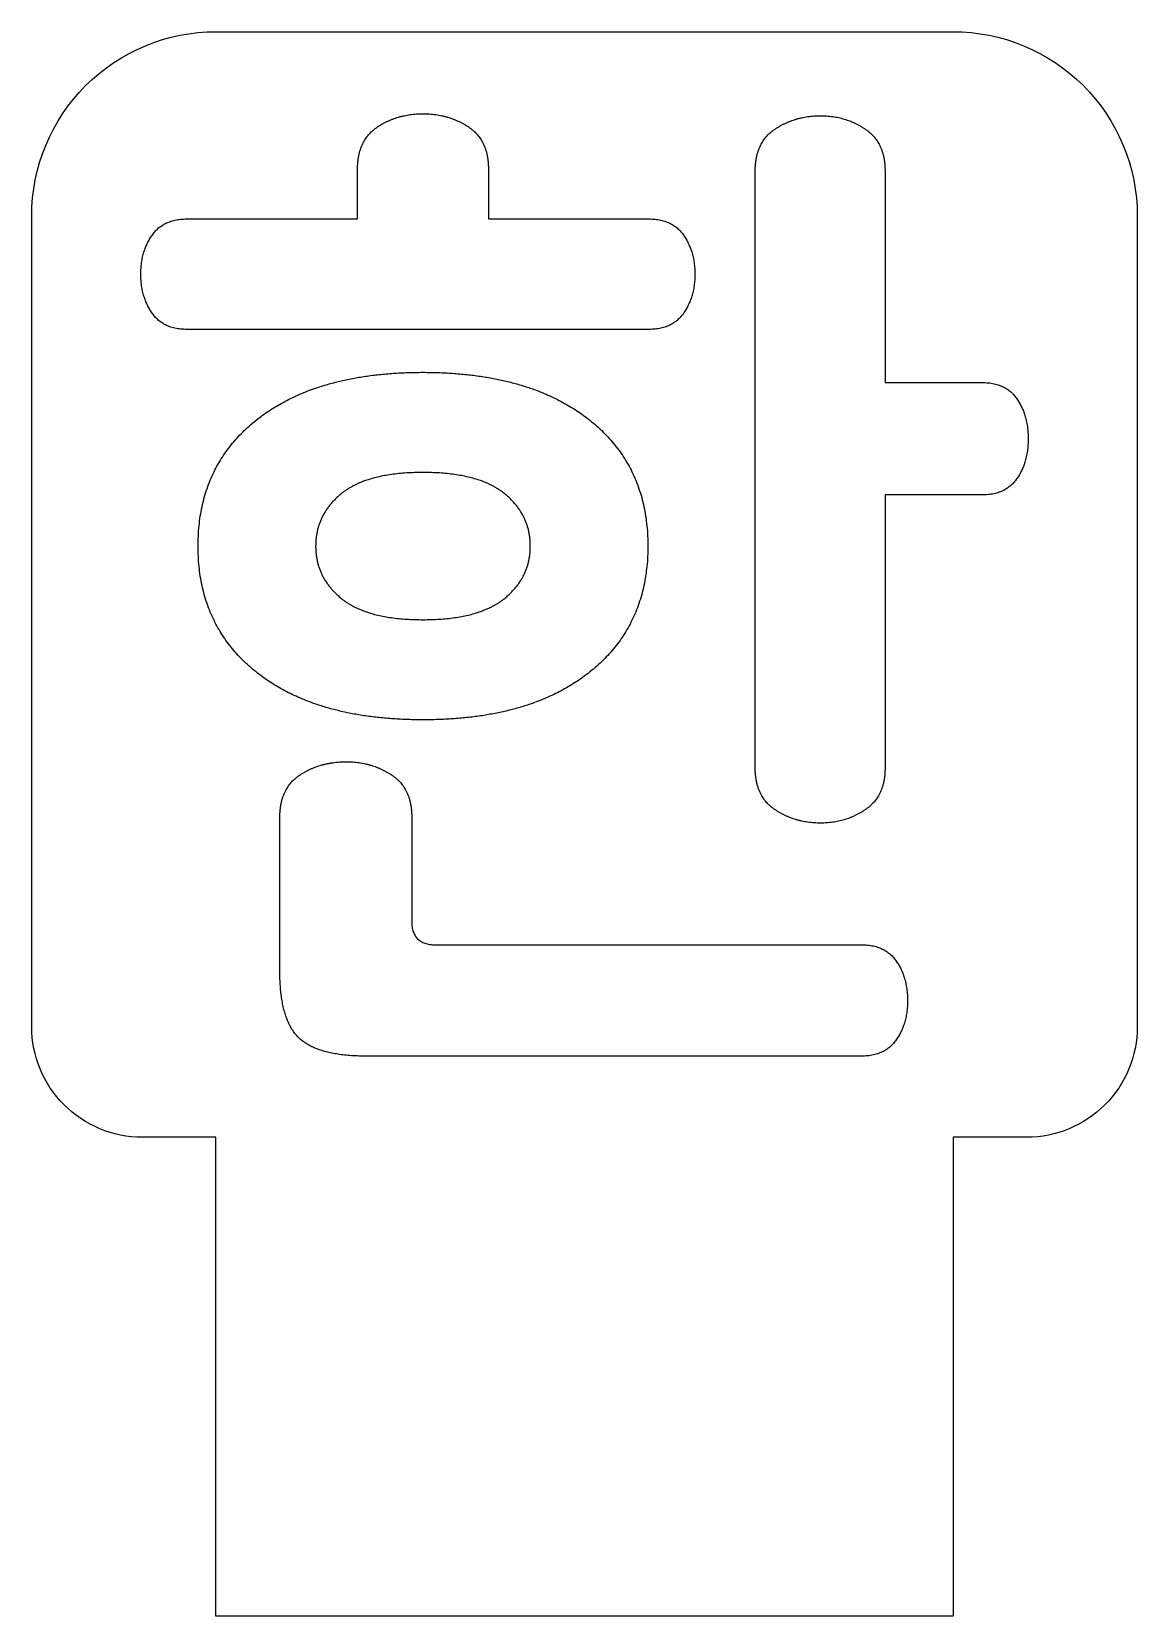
# Model space of a CAD drawing. Header units: millimetres. Extents: x 350 to 380, y 137 to 180.
import ezdxf

# ---------------------------------------------------------------- set-up
doc = ezdxf.new("R2010")
doc.units = ezdxf.units.MM
doc.layers.get('0').update_dxf_attribs({"linetype": 'CONTINUOUS'})

msp = doc.modelspace()

# ---------------------------------------------------------------- linework, layer by layer
for p, q in [((358.842, 174.918), (358.842, 176.277)), ((362.393, 176.277), (362.393, 174.918)), ((369.632, 160.022), (369.632, 176.222)), ((373.155, 176.222), (373.155, 170.48)), ((354.209, 174.918), (358.842, 174.918)), ((362.393, 174.918), (366.748, 174.918)), ((366.748, 171.922), (354.209, 171.922)), ((373.155, 170.48), (375.791, 170.48)), ((375.791, 167.429), (373.155, 167.429)), ((373.155, 167.429), (373.155, 160.022)), ((356.734, 154.502), (356.734, 158.691)), ((360.312, 158.691), (360.312, 155.861)), ((360.95, 155.223), (372.517, 155.223)), ((372.517, 152.2), (359.092, 152.2))]:
    msp.add_line(p, q)
msp.add_lwpolyline([(380, 175), (380, 153, -0.414214), (377, 150), (375, 150), (375, 137), (355, 137), (355, 150), (353, 150, -0.414214), (350, 153), (350, 175, -0.414214), (355, 180), (375, 180, -0.414214)], format="xyb", close=True)
for points in [[(359.383, 177.415), (359.924, 177.775), (360.617, 177.775)], [(360.617, 177.775), (361.311, 177.775), (361.852, 177.415)], [(370.173, 177.359), (370.714, 177.72), (371.408, 177.72)], [(371.408, 177.72), (372.074, 177.72), (372.614, 177.359)], [(358.842, 176.277), (358.842, 177.054), (359.383, 177.415)], [(361.852, 177.415), (362.393, 177.054), (362.393, 176.277)], [(369.632, 176.222), (369.632, 176.999), (370.173, 177.359)], [(372.614, 177.359), (373.155, 176.999), (373.155, 176.222)], [(353.266, 174.474), (353.571, 174.918), (354.209, 174.918)], [(366.748, 174.918), (367.386, 174.918), (367.691, 174.474)], [(352.961, 173.42), (352.961, 174.031), (353.266, 174.474)], [(367.691, 174.474), (367.996, 174.031), (367.996, 173.42)], [(353.266, 172.366), (352.961, 172.81), (352.961, 173.42)], [(367.996, 173.42), (367.996, 172.81), (367.691, 172.366)], [(354.209, 171.922), (353.571, 171.922), (353.266, 172.366)], [(367.691, 172.366), (367.386, 171.922), (366.748, 171.922)], [(356.137, 169.495), (357.76, 170.757), (360.617, 170.757)], [(360.617, 170.757), (363.474, 170.757), (365.097, 169.495)], [(375.791, 170.48), (376.429, 170.48), (376.734, 170.036)], [(376.734, 170.036), (377.039, 169.592), (377.039, 168.954)], [(354.515, 166.042), (354.515, 168.233), (356.137, 169.495)], [(365.097, 169.495), (366.72, 168.233), (366.72, 166.042)], [(377.039, 168.954), (377.039, 168.316), (376.734, 167.872)], [(360.617, 168.039), (359.119, 168.039), (358.412, 167.47)], [(362.822, 167.47), (362.115, 168.039), (360.617, 168.039)], [(376.734, 167.872), (376.429, 167.429), (375.791, 167.429)], [(358.412, 167.47), (357.705, 166.902), (357.705, 166.042)], [(363.53, 166.042), (363.53, 166.902), (362.822, 167.47)], [(356.137, 162.588), (354.515, 163.85), (354.515, 166.042)], [(357.705, 166.042), (357.705, 165.182), (358.412, 164.613)], [(362.822, 164.613), (363.53, 165.182), (363.53, 166.042)], [(366.72, 166.042), (366.72, 163.85), (365.097, 162.588)], [(358.412, 164.613), (359.119, 164.044), (360.617, 164.044)], [(360.617, 164.044), (362.115, 164.044), (362.822, 164.613)], [(360.617, 161.326), (357.76, 161.326), (356.137, 162.588)], [(365.097, 162.588), (363.474, 161.326), (360.617, 161.326)], [(357.275, 159.828), (357.816, 160.189), (358.537, 160.189)], [(358.537, 160.189), (359.23, 160.189), (359.771, 159.828)], [(370.173, 158.885), (369.632, 159.245), (369.632, 160.022)], [(373.155, 160.022), (373.155, 159.245), (372.614, 158.885)], [(356.734, 158.691), (356.734, 159.467), (357.275, 159.828)], [(359.771, 159.828), (360.312, 159.467), (360.312, 158.691)], [(371.408, 158.524), (370.714, 158.524), (370.173, 158.885)], [(372.614, 158.885), (372.074, 158.524), (371.408, 158.524)], [(360.312, 155.861), (360.312, 155.223), (360.95, 155.223)], [(372.517, 155.223), (373.155, 155.223), (373.46, 154.779)], [(357.247, 152.699), (356.734, 153.198), (356.734, 154.502)], [(373.46, 154.779), (373.766, 154.336), (373.766, 153.698)], [(373.766, 153.698), (373.766, 153.087), (373.46, 152.644)], [(359.092, 152.2), (357.76, 152.2), (357.247, 152.699)], [(373.46, 152.644), (373.155, 152.2), (372.517, 152.2)]]:
    msp.add_open_spline(points, degree=2)

doc.saveas('drawing.dxf')
